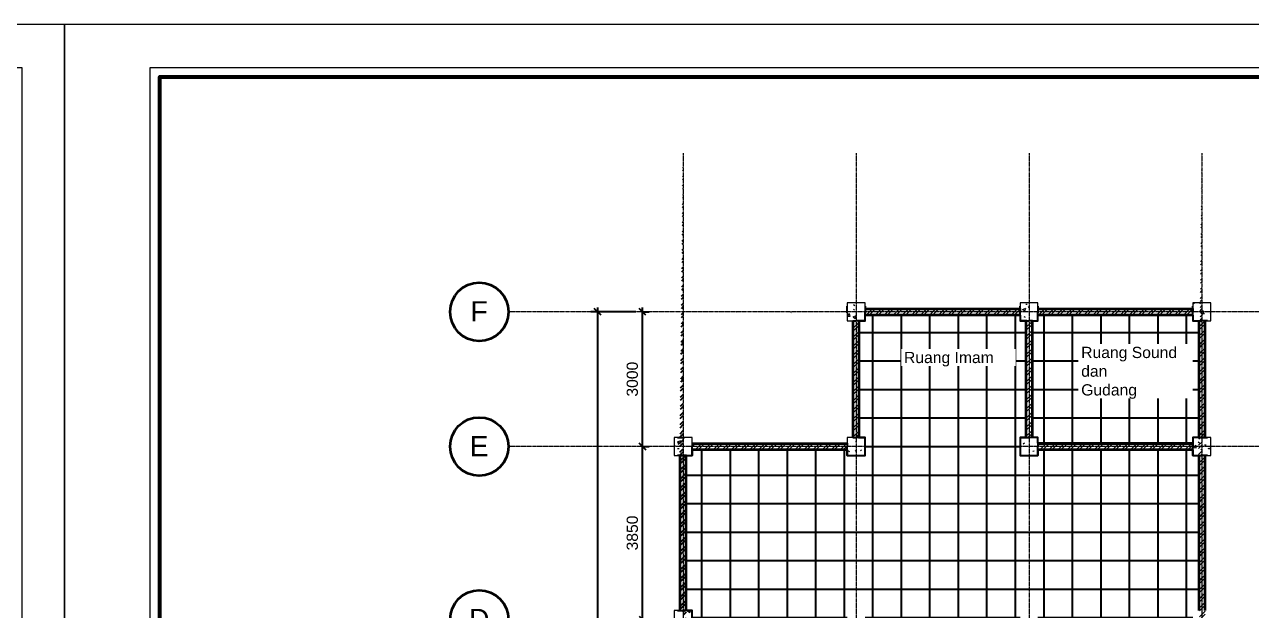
# Model space of a CAD drawing. Header units: millimetres. Extents: x 181904 to 315432, y 14752 to 46226.
# Drawn here: x 270033 to 297355, y 33179 to 46226 of the extents above; entities that cross this region are included whole.
import ezdxf

# ---------------------------------------------------------------- set-up
doc = ezdxf.new("R2010")
doc.units = ezdxf.units.MM
doc.linetypes.add('Grid Line', pattern=[21, 12, -3, 3, -3])
for name, color, linetype, lineweight in [('A-ANNO-DIMS', 211, 'Continuous', 9), ('A-STRT-Cstruktur', 4, 'Continuous', 15), ('A-WALL', 113, 'Continuous', 9), ('A-WALL-PATT', 111, 'Continuous', 25), ('G-ANNO-TEXT', 231, 'Continuous', 9), ('S-COLS', 52, 'Continuous', 9), ('S-GRID', 1, 'Continuous', 9), ('S-GRID-IDEN', 1, 'Continuous', 35)]:
    doc.layers.add(name, color=color, linetype=linetype, lineweight=lineweight)
doc.styles.add('Arial', font='arial.ttf', dxfattribs={"height": 450})
doc.styles.add('Arial_1', font='arial.ttf', dxfattribs={"height": 250})
doc.dimstyles.new('Diagonal_-_2_5mm_Arial', dxfattribs={"dimscale": 304.8, "dimtxt": 255.06485, "dimasz": 0.492126, "dimexe": 0.492126, "dimexo": 0.492126, "dimgap": 0.328084, "dimtad": 1, "dimdec": 0, "dimzin": 0, "dimdsep": 46, "dimtxsty": 'Arial_1', "dimblk1": 'OBLIQUE', "dimblk2": 'OBLIQUE', "dimsah": 1, "dimcen": 0.09, "dimdle": 0.328084, "dimazin": 0, "dimtfac": 1, "dimtdec": 4, "dimtix": 1, "dimtmove": 0, "dimatfit": 3, "dimfxl": 1, "dimtvp": 1, "dimtfill": 1, "dimtolj": 1, "dimtzin": 0, "dimarcsym": 2})
pattern_1 = [(50, (292938.5, 26551.46), (728.737, -63.756), [76.2, -838.2]), (355, (292938.5, 26551.46), (-140.97, 764.228), [60.96, -670.56]), (100.451, (292999.2, 26546.14), (587.77, 700.467), [64.76, -712.36]), (46.184, (292938.5, 26754.7), (1084.316, -168.17), [114.3, -1257.3]), (96.636, (293028.8, 26740.6), (949.61, 989.71), [97.14, -1068.54]), (351.184, (292938.5, 26754.7), (949.62, 989.7), [91.44, -1005.84]), (21, (293040.1, 26703.86), (606.458, -409.06), [76.2, -838.2]), (326, (293040.1, 26703.86), (247.21, 736.753), [60.96, -670.56]), (71.451, (293090.6, 26669.8), (853.668, 327.685), [64.76, -712.36]), (37.5, (292938.48, 26551.46), (12.3547, 338.22), [33.528, -628.904, 33.528, -647.192, -673.1]), (37.5, (292938.48, 26551.46), (12.3547, 338.22), [-1343.152, 33.528, -639.572]), (7.5, (292938.48, 26551.46), (267.279, 400.722), [33.528, -354.584, 33.528, -613.664, -256.54]), (7.5, (292938.48, 26551.46), (267.279, 400.722), [-1035.304, 33.528, -223.012]), (327.5, (292711.9, 26551.46), (542.3633, -22.9153), [33.528, -220.472, 33.528, -758.952, -1051.56]), (327.5, (292711.9, 26551.46), (542.3633, -22.9153), [-1046.48, 33.528, -1018.032]), (317.5, (292610.3, 26551.46), (592.517, 101.707), [33.528, -296.672, 33.528, -492.76, -746.76]), (317.5, (292610.3, 26551.46), (592.517, 101.707), [-856.488, 33.528, -713.232])]
pattern_2 = [(0, (292938.48, 26551.46), (812.8, 203.2), [33.528, -576.072, 33.528, -576.072, -3251.2]), (0, (292938.48, 26551.46), (812.8, 203.2), [-1219.2, 33.528, -1185.672, 33.528, -576.072, -1422.4]), (0, (292938.48, 26551.46), (812.8, 203.2), [-3048, 33.528, -372.872, 33.528, -982.472]), (120, (293243.28, 26653.06), (-582.3764, 602.3054), [33.528, -576.072, 33.528, -576.072, -3251.2]), (120, (293243.28, 26653.06), (-582.3764, 602.3054), [-1219.2, 33.528, -1185.672, 33.528, -576.072, -1422.4]), (120, (293243.28, 26653.06), (-582.3764, 602.3054), [-3048, 33.528, -372.872, 33.528, -982.472]), (240, (293344.88, 27059.46), (-230.4236, -805.5054), [33.528, -576.072, 33.528, -576.072, -3251.2]), (240, (293344.88, 27059.46), (-230.4236, -805.5054), [-1219.2, 33.528, -1185.672, 33.528, -576.072, -1422.4]), (240, (293344.88, 27059.46), (-230.4236, -805.5054), [-3048, 33.528, -372.872, 33.528, -982.472])]
pattern_3 = [(45, (220486.29, 27640.56), (-101.02788, 101.02788), []), (45, (220553.64, 27640.56), (-101.02788, 101.02788), [])]

# ---------------------------------------------------------------- blocks, each defined once
blk = doc.blocks.new('Grid - Standard-24584-LANTAI 2')
at = {"layer": 'S-GRID-IDEN'}
blk.add_circle((0, 0), 6.5, dxfattribs=at)
blk = doc.blocks.new('_Oblique')
at = {"color": 0, "linetype": 'ByBlock', "lineweight": -2}
blk.add_line((-0.5, -0.5), (0.5, 0.5), dxfattribs=at)
blk = doc.blocks.new('*D47')
at = {"layer": 'A-ANNO-DIMS', "color": 0, "lineweight": -2, "transparency": 16777216}
for p, q in [((283796, 32879), (283796, 36929)), ((283840, 36829), (283946, 36829)), ((283840, 32979), (283946, 32979))]:
    blk.add_line(p, q, dxfattribs=at)
at = {"layer": 'Defpoints', "color": 0, "transparency": 16777216}
for p in [(283690, 36829), (283796, 36829), (283690, 32979)]:
    blk.add_point(p, dxfattribs=at)
at = {"layer": 'A-ANNO-DIMS', "color": 0, "lineweight": -2, "transparency": 16777216, "xscale": 150, "yscale": 150, "zscale": 150}
for p, rotation in [((283796, 36829), 90), ((283796, 32979), 270)]:
    blk.add_blockref('_Oblique', p, dxfattribs=dict(at, rotation=rotation))
at = {"layer": 'A-ANNO-DIMS', "color": 0, "transparency": 16777216, "insert": (283568, 34904), "char_height": 250, "width": 922.94, "attachment_point": 5, "rotation": 90, "style": 'Arial_1', "bg_fill": 3, "box_fill_scale": 1.1, "bg_fill_color": 256, "bg_fill_true_color": 13158600, "bg_fill_transparency": 0}
blk.add_mtext('\\A1;3850', dxfattribs=at)
blk = doc.blocks.new('*D48')
at = {"layer": 'A-ANNO-DIMS', "color": 0, "lineweight": -2, "transparency": 16777216}
for p, q in [((283796, 36729), (283796, 39929)), ((283840, 39829), (283946, 39829)), ((283840, 36829), (283946, 36829))]:
    blk.add_line(p, q, dxfattribs=at)
at = {"layer": 'Defpoints', "color": 0, "transparency": 16777216}
for p in [(283690, 39829), (283796, 39829), (283690, 36829)]:
    blk.add_point(p, dxfattribs=at)
at = {"layer": 'A-ANNO-DIMS', "color": 0, "lineweight": -2, "transparency": 16777216, "xscale": 150, "yscale": 150, "zscale": 150}
for p, rotation in [((283796, 39829), 90), ((283796, 36829), 270)]:
    blk.add_blockref('_Oblique', p, dxfattribs=dict(at, rotation=rotation))
at = {"layer": 'A-ANNO-DIMS', "color": 0, "transparency": 16777216, "insert": (283568, 38329), "char_height": 250, "width": 922.94, "attachment_point": 5, "rotation": 90, "style": 'Arial_1', "bg_fill": 3, "box_fill_scale": 1.1, "bg_fill_color": 256, "bg_fill_true_color": 13158600, "bg_fill_transparency": 0}
blk.add_mtext('\\A1;3000', dxfattribs=at)
blk = doc.blocks.new('*D49')
at = {"layer": 'A-ANNO-DIMS', "color": 0, "lineweight": -2, "transparency": 16777216}
for p, q in [((282796, 22179), (282796, 39929)), ((283646, 39829), (282646, 39829)), ((283646, 22279), (282646, 22279))]:
    blk.add_line(p, q, dxfattribs=at)
at = {"layer": 'Defpoints', "color": 0, "transparency": 16777216}
for p in [(282796, 39829), (283796, 39829), (283796, 22279)]:
    blk.add_point(p, dxfattribs=at)
at = {"layer": 'A-ANNO-DIMS', "color": 0, "lineweight": -2, "transparency": 16777216, "xscale": 150, "yscale": 150, "zscale": 150}
for p, rotation in [((282796, 39829), 90), ((282796, 22279), 270)]:
    blk.add_blockref('_Oblique', p, dxfattribs=dict(at, rotation=rotation))
at = {"layer": 'A-ANNO-DIMS', "color": 0, "transparency": 16777216, "insert": (282569, 31054), "char_height": 250, "attachment_point": 5, "rotation": 90, "style": 'Arial_1', "bg_fill": 3, "box_fill_scale": 1.1, "bg_fill_color": 256, "bg_fill_true_color": 13158600, "bg_fill_transparency": 0}
blk.add_mtext('\\A1;17550', dxfattribs=at)
blk = doc.blocks.new('KOPSTR')
at = {"color": 8}
blk.add_lwpolyline([(997258, 628249), (997258, 586244), (1056658, 586244), (1056658, 628249)], close=True, dxfattribs=at)
at = {"lineweight": 13}
blk.add_lwpolyline([(1055385, 626976), (1055385, 587517), (999803, 587517), (999803, 626976)], close=True, dxfattribs=at)
at = {"color": 1, "lineweight": 53, "ltscale": 0.05}
blk.add_lwpolyline([(1045676, 626693), (1045676, 587800), (1000086, 587800), (1000086, 626693)], close=True, dxfattribs=at)

msp = doc.modelspace()

# ---------------------------------------------------------------- hatches: boundary and pattern name
at = {"true_color": 0x636466}
h = msp.add_hatch(dxfattribs=at)
h.set_pattern_fill('ANSI37', color=251, scale=200, angle=45)
h.paths.add_polyline_path([(292201.3, 36829.3), (292201.3, 37029.3), (292326.3, 37029.3), (292326.3, 39629.3), (292201.3, 39629.3), (292201.3, 39754.3), (288751.3, 39754.3), (288751.3, 39629.3), (288626.3, 39629.3), (288626.3, 37029.3), (288751.3, 37029.3), (288751.3, 36829.3)])
h.paths.add_polyline_path([(296176.3, 36629.3), (296051.3, 36629.3), (296051.3, 36754.3), (292601.3, 36754.3), (292601.3, 36629.3), (292401.3, 36629.3), (292401.3, 33179.3), (292601.3, 33179.3), (292601.3, 32979.3), (296051.3, 32979.3), (296051.3, 33179.3), (296176.3, 33179.3)])
h.paths.add_polyline_path([(288551.3, 33179.3), (288751.3, 33179.3), (288751.3, 32979.3), (292201.3, 32979.3), (292201.3, 33179.3), (292401.3, 33179.3), (292401.3, 36629.3), (292201.3, 36629.3), (292201.3, 36829.3), (288751.3, 36829.3), (288751.3, 36629.3), (288551.3, 36629.3)])
h.paths.add_polyline_path([(288551.3, 36629.3), (288351.3, 36629.3), (288351.3, 36754.3), (284901.3, 36754.3), (284901.3, 36629.3), (284776.3, 36629.3), (284776.3, 33179.3), (284901.3, 33179.3), (284901.3, 32979.3), (288351.3, 32979.3), (288351.3, 33179.3), (288551.3, 33179.3)])
h.paths.add_polyline_path([(284901.3, 32979.3), (284901.3, 32779.3), (284776.3, 32779.3), (284776.3, 29329.3), (284901.3, 29329.3), (284901.3, 29204.3), (288351.3, 29204.3), (288351.3, 29329.3), (288551.3, 29329.3), (288551.3, 32779.3), (288351.3, 32779.3), (288351.3, 32979.3)])
h.paths.add_polyline_path([(288551.3, 29329.3), (288751.3, 29329.3), (288751.3, 28929.3), (288626.3, 28929.3), (288626.3, 25479.3), (288751.3, 25479.3), (288751.3, 25354.3), (292201.3, 25354.3), (292201.3, 25479.3), (292401.3, 25479.3), (292401.3, 32779.3), (292201.3, 32779.3), (292201.3, 32979.3), (288751.3, 32979.3), (288751.3, 32779.3), (288551.3, 32779.3)])
h.paths.add_polyline_path([(292401.3, 25479.3), (292601.3, 25479.3), (292601.3, 25354.3), (296051.3, 25354.3), (296051.3, 25479.3), (296176.3, 25479.3), (296176.3, 28929.3), (296051.3, 28929.3), (296051.3, 29329.3), (296176.3, 29329.3), (296176.3, 32779.3), (296051.3, 32779.3), (296051.3, 32979.3), (292601.3, 32979.3), (292601.3, 32779.3), (292401.3, 32779.3)])
h.paths.add_polyline_path([(289527.8, 38551.2), (291652.1, 38551.2), (291652.1, 39066.4), (289527.8, 39066.4)], flags=24)
h.paths.add_polyline_path([(290072.3, 31490.5), (291594.6, 31490.5), (291594.6, 32005.7), (290072.3, 32005.7)], flags=24)
h.paths.add_polyline_path([(290087.5, 31887.4), (291164.6, 31887.4), (291164.6, 32402.6), (290087.5, 32402.6)], flags=24)
h = msp.add_hatch(dxfattribs=at)
h.set_pattern_fill('ANSI37', color=251, scale=200, angle=45)
h.paths.add_polyline_path([(296176.3, 39629.3), (296051.3, 39629.3), (296051.3, 39754.3), (292601.3, 39754.3), (292601.3, 39629.3), (292476.3, 39629.3), (292476.3, 37029.3), (292601.3, 37029.3), (292601.3, 36904.3), (296051.3, 36904.3), (296051.3, 37029.3), (296176.3, 37029.3)])
h.paths.add_polyline_path([(293473.5, 37830), (295734.6, 37830), (295734.6, 39178.5), (293473.5, 39178.5)], flags=24)
at = {"layer": 'A-WALL', "lineweight": 25}
h = msp.add_hatch(dxfattribs=at)
h.set_pattern_fill('ANSI32', color=256, scale=15)
h.paths.add_polyline_path([(284701.3, 33179.3), (284626.3, 33179.3), (284626.3, 36629.3), (284701.3, 43361.3), (284701.3, 36629.3), (284776.3, 36629.3), (284776.3, 33179.3), (284701.3, 19482.2)])
at = {"layer": 'A-WALL-PATT', "lineweight": 9}
h = msp.add_hatch(dxfattribs=at)
h.set_pattern_fill('ANSI32', color=256, angle=45, style=0)
h.set_pattern_definition(pattern_3)
h.paths.add_polyline_path([(296251.3, 28929.3), (296326.3, 28929.3), (296326.3, 25479.3), (296251.3, 19482.2), (296251.3, 25479.3), (296176.3, 25479.3), (296176.3, 28929.3), (296251.3, 43361.3)])
h = msp.add_hatch(dxfattribs=at)
h.set_pattern_fill('ANSI32', color=256, angle=45, style=0)
h.set_pattern_definition(pattern_3)
h.paths.add_polyline_path([(296251.3, 33179.3), (296176.3, 33179.3), (296176.3, 36629.3), (296251.3, 43361.3), (296251.3, 36629.3), (296326.3, 36629.3), (296326.3, 33179.3), (296251.3, 19482.2)])
h = msp.add_hatch(dxfattribs=at)
h.set_pattern_fill('FP_1', color=256, style=0, pattern_type=2)
h.set_pattern_definition(pattern_2)
h.paths.add_polyline_path([(288351.3, 39804.3), (288351.3, 39819.3), (284901.3, 39819.3), (284901.3, 39804.3)])
h = msp.add_hatch(dxfattribs=at)
h.set_pattern_fill('ANSI32', color=256, angle=45, style=0)
h.set_pattern_definition(pattern_3)
h.paths.add_polyline_path([(288611.3, 39629.3), (288551.3, 39629.3), (288551.3, 37029.3), (288611.3, 37029.3)])
h.paths.add_polyline_path([(288551.3, 39629.3), (288491.3, 39629.3), (288491.3, 37029.3), (288551.3, 37029.3)])
h = msp.add_hatch(dxfattribs=at)
h.set_pattern_fill('ANSI32', color=256, angle=45, style=0)
h.set_pattern_definition(pattern_3)
h.paths.add_polyline_path([(292201.3, 39829.3), (288751.3, 39829.3), (288751.3, 39769.3), (292201.3, 39769.3)])
h.paths.add_polyline_path([(292201.3, 39889.3), (288751.3, 39889.3), (288751.3, 39829.3), (292201.3, 39829.3)])
h = msp.add_hatch(dxfattribs=at)
h.set_pattern_fill('ANSI32', color=256, angle=45, style=0)
h.set_pattern_definition(pattern_3)
h.paths.add_polyline_path([(292461.3, 39629.3), (292401.3, 39629.3), (292401.3, 37029.3), (292461.3, 37029.3)])
h.paths.add_polyline_path([(292401.3, 39629.3), (292341.3, 39629.3), (292341.3, 37029.3), (292401.3, 37029.3)])
h = msp.add_hatch(dxfattribs=at)
h.set_pattern_fill('ANSI32', color=256, angle=45, style=0)
h.set_pattern_definition(pattern_3)
h.paths.add_polyline_path([(296051.3, 39829.3), (292601.3, 39829.3), (292601.3, 39769.3), (296051.3, 39769.3)])
h.paths.add_polyline_path([(296051.3, 39889.3), (292601.3, 39889.3), (292601.3, 39829.3), (296051.3, 39829.3)])
h = msp.add_hatch(dxfattribs=at)
h.set_pattern_fill('ANSI32', color=256, angle=45, style=0)
h.set_pattern_definition(pattern_3)
h.paths.add_polyline_path([(296251.3, 39629.3), (296191.3, 39629.3), (296191.3, 37029.3), (296251.3, 37029.3)])
h = msp.add_hatch(dxfattribs=at)
h.set_pattern_fill('ANSI32', color=256, angle=45, style=0)
h.set_pattern_definition(pattern_3)
h.paths.add_polyline_path([(296311.3, 39629.3), (296251.3, 39629.3), (296251.3, 37029.3), (296311.3, 37029.3)])
h = msp.add_hatch(dxfattribs=at)
h.set_pattern_fill('ANSI32', color=256, angle=45, style=0)
h.set_pattern_definition(pattern_3)
h.paths.add_polyline_path([(288351.3, 36889.3), (284901.3, 36889.3), (284901.3, 36829.3), (288351.3, 36829.3)])
h.paths.add_polyline_path([(288351.3, 36829.3), (284901.3, 36829.3), (284901.3, 36769.3), (288351.3, 36769.3)])
h = msp.add_hatch(dxfattribs=at)
h.set_pattern_fill('ANSI32', color=256, angle=45, style=0)
h.set_pattern_definition(pattern_3)
h.paths.add_polyline_path([(296051.3, 36829.3), (292601.3, 36829.3), (292601.3, 36769.3), (296051.3, 36769.3)])
h.paths.add_polyline_path([(296051.3, 36889.3), (292601.3, 36889.3), (292601.3, 36829.3), (296051.3, 36829.3)])
h = msp.add_hatch(dxfattribs=at)
h.set_pattern_fill('FP_1', color=256, style=0, pattern_type=2)
h.set_pattern_definition(pattern_2)
h.paths.add_polyline_path([(284726.3, 33179.3), (284726.3, 36629.3), (284711.3, 36629.3), (284711.3, 33179.3)])
at = {"layer": 'S-COLS'}
h = msp.add_hatch(dxfattribs=at)
h.set_pattern_fill('FP_2', color=256, style=0, pattern_type=2)
h.set_pattern_definition(pattern_1)
h.paths.add_polyline_path([(288751.3, 39629.3), (288751.3, 40029.3), (288351.3, 40029.3), (288351.3, 39629.3)])
h = msp.add_hatch(dxfattribs=at)
h.set_pattern_fill('FP_2', color=256, style=0, pattern_type=2)
h.set_pattern_definition(pattern_1)
h.paths.add_polyline_path([(292601.3, 39629.3), (292601.3, 40029.3), (292201.3, 40029.3), (292201.3, 39629.3)])
h = msp.add_hatch(dxfattribs=at)
h.set_pattern_fill('FP_2', color=256, style=0, pattern_type=2)
h.set_pattern_definition(pattern_1)
h.paths.add_polyline_path([(296451.3, 39629.3), (296451.3, 40029.3), (296051.3, 40029.3), (296051.3, 39629.3)])
h = msp.add_hatch(dxfattribs=at)
h.set_pattern_fill('FP_2', color=256, style=0, pattern_type=2)
h.set_pattern_definition(pattern_1)
h.paths.add_polyline_path([(284901.3, 36629.3), (284901.3, 37029.3), (284501.3, 37029.3), (284501.3, 36629.3)])
h = msp.add_hatch(dxfattribs=at)
h.set_pattern_fill('FP_2', color=256, style=0, pattern_type=2)
h.set_pattern_definition(pattern_1)
h.paths.add_polyline_path([(288751.3, 36629.3), (288751.3, 37029.3), (288351.3, 37029.3), (288351.3, 36629.3)])
h = msp.add_hatch(dxfattribs=at)
h.set_pattern_fill('FP_2', color=256, style=0, pattern_type=2)
h.set_pattern_definition(pattern_1)
h.paths.add_polyline_path([(292601.3, 36629.3), (292601.3, 37029.3), (292201.3, 37029.3), (292201.3, 36629.3)])
h = msp.add_hatch(dxfattribs=at)
h.set_pattern_fill('FP_2', color=256, style=0, pattern_type=2)
h.set_pattern_definition(pattern_1)
h.paths.add_polyline_path([(296451.3, 36629.3), (296451.3, 37029.3), (296051.3, 37029.3), (296051.3, 36629.3)])
h = msp.add_hatch(dxfattribs=at)
h.set_pattern_fill('FP_2', color=256, style=0, pattern_type=2)
h.set_pattern_definition(pattern_1)
h.paths.add_polyline_path([(284901.3, 32779.3), (284901.3, 33179.3), (284501.3, 33179.3), (284501.3, 32779.3)])

# ---------------------------------------------------------------- linework, layer by layer
msp.add_lwpolyline([(284901.3, 32779.3), (284901.3, 33179.3), (284776.3, 33179.3), (284776.3, 36629.3), (284901.3, 36629.3), (284901.3, 36754.3), (288351.3, 36754.3), (288351.3, 36629.3), (288751.3, 36629.3), (288751.3, 37029.3), (288626.3, 37029.3), (288626.3, 39629.3), (288751.3, 39629.3), (288751.3, 39754.3)])
at = {"layer": 'A-WALL', "lineweight": 25}
for p, q in [((288351.3, 39804.3), (288351.3, 39954.3)), ((288751.3, 39954.3), (288751.3, 39804.3)), ((288751.3, 39904.3), (288751.3, 39829.3)), ((288751.3, 39904.3), (292201.3, 39904.3)), ((292201.3, 39804.3), (292201.3, 39954.3)), ((292201.3, 39904.3), (292201.3, 39829.3)), ((292601.3, 39954.3), (292601.3, 39804.3)), ((292601.3, 39904.3), (292601.3, 39829.3)), ((292601.3, 39904.3), (296051.3, 39904.3)), ((296051.3, 39804.3), (296051.3, 39954.3)), ((296051.3, 39904.3), (296051.3, 39829.3)), ((288476.3, 37029.3), (288476.3, 39629.3)), ((288476.3, 39629.3), (288551.3, 39629.3)), ((288491.3, 37029.3), (288491.3, 39629.3)), ((288626.3, 39629.3), (288551.3, 39629.3)), ((288751.3, 39629.3), (288601.3, 39629.3)), ((288611.3, 37029.3), (288611.3, 39629.3)), ((288626.3, 37029.3), (288626.3, 39629.3)), ((288751.3, 39889.3), (292201.3, 39889.3)), ((288751.3, 39754.3), (288751.3, 39829.3)), ((288751.3, 39769.3), (292201.3, 39769.3)), ((288751.3, 39754.3), (292201.3, 39754.3)), ((292201.3, 39754.3), (292201.3, 39829.3)), ((292351.3, 39629.3), (292201.3, 39629.3)), ((292326.3, 39629.3), (292401.3, 39629.3)), ((292326.3, 39629.3), (292326.3, 37029.3)), ((292341.3, 39629.3), (292341.3, 37029.3)), ((292476.3, 39629.3), (292401.3, 39629.3)), ((292461.3, 39629.3), (292461.3, 37029.3)), ((292476.3, 39629.3), (292476.3, 37029.3)), ((292601.3, 39889.3), (296051.3, 39889.3)), ((292601.3, 39754.3), (292601.3, 39829.3)), ((292601.3, 39769.3), (296051.3, 39769.3)), ((292601.3, 39754.3), (296051.3, 39754.3)), ((296051.3, 39754.3), (296051.3, 39829.3)), ((296176.3, 39629.3), (296251.3, 39629.3)), ((296176.3, 39629.3), (296176.3, 37029.3)), ((296191.3, 39629.3), (296191.3, 37029.3)), ((296376.3, 39629.3), (296226.3, 39629.3)), ((296326.3, 39629.3), (296251.3, 39629.3)), ((296311.3, 39629.3), (296311.3, 37029.3)), ((296326.3, 39629.3), (296326.3, 37029.3)), ((284576.3, 37029.3), (284726.3, 37029.3)), ((284901.3, 36904.3), (284901.3, 36829.3)), ((284901.3, 36904.3), (288351.3, 36904.3)), ((284901.3, 36889.3), (288351.3, 36889.3)), ((288351.3, 36904.3), (288351.3, 36829.3)), ((288476.3, 37029.3), (288551.3, 37029.3)), ((288626.3, 37029.3), (288551.3, 37029.3)), ((288601.3, 37029.3), (288751.3, 37029.3)), ((292201.3, 37029.3), (292351.3, 37029.3)), ((292326.3, 37029.3), (292401.3, 37029.3)), ((292476.3, 37029.3), (292401.3, 37029.3)), ((292601.3, 36904.3), (292601.3, 36829.3)), ((292601.3, 36904.3), (296051.3, 36904.3)), ((292601.3, 36889.3), (296051.3, 36889.3)), ((296051.3, 36904.3), (296051.3, 36829.3)), ((296176.3, 37029.3), (296251.3, 37029.3)), ((296226.3, 37029.3), (296376.3, 37029.3)), ((296326.3, 37029.3), (296251.3, 37029.3)), ((284726.3, 36629.3), (284576.3, 36629.3)), ((284626.3, 33179.3), (284626.3, 36629.3)), ((284626.3, 36629.3), (284701.3, 36629.3)), ((284641.3, 33179.3), (284641.3, 36629.3)), ((284776.3, 36629.3), (284701.3, 36629.3)), ((284761.3, 33179.3), (284761.3, 36629.3)), ((284776.3, 33179.3), (284776.3, 36629.3)), ((284901.3, 36754.3), (284901.3, 36829.3)), ((284901.3, 36779.3), (284901.3, 36629.3)), ((284901.3, 36769.3), (288351.3, 36769.3)), ((284901.3, 36754.3), (288351.3, 36754.3)), ((288351.3, 36754.3), (288351.3, 36829.3)), ((288351.3, 36629.3), (288351.3, 36779.3)), ((292601.3, 36754.3), (292601.3, 36829.3)), ((292601.3, 36779.3), (292601.3, 36629.3)), ((292601.3, 36769.3), (296051.3, 36769.3)), ((292601.3, 36754.3), (296051.3, 36754.3)), ((296051.3, 36754.3), (296051.3, 36829.3)), ((296051.3, 36629.3), (296051.3, 36779.3)), ((296176.3, 36629.3), (296251.3, 36629.3)), ((296176.3, 36629.3), (296176.3, 33179.3)), ((296191.3, 36629.3), (296191.3, 33179.3)), ((296376.3, 36629.3), (296226.3, 36629.3)), ((296326.3, 36629.3), (296251.3, 36629.3)), ((296311.3, 36629.3), (296311.3, 33179.3)), ((296326.3, 36629.3), (296326.3, 33179.3)), ((284576.3, 33179.3), (284726.3, 33179.3)), ((284626.3, 33179.3), (284701.3, 33179.3)), ((284776.3, 33179.3), (284701.3, 33179.3))]:
    msp.add_line(p, q, dxfattribs=at)
at = {"layer": 'S-COLS'}
for p, q in [((288751.3, 40029.3), (288351.3, 40029.3)), ((288351.3, 40029.3), (288351.3, 39629.3)), ((288751.3, 39629.3), (288751.3, 40029.3)), ((292601.3, 40029.3), (292201.3, 40029.3)), ((292201.3, 40029.3), (292201.3, 39629.3)), ((292601.3, 39629.3), (292601.3, 40029.3)), ((296451.3, 40029.3), (296051.3, 40029.3)), ((296051.3, 40029.3), (296051.3, 39629.3)), ((296451.3, 39629.3), (296451.3, 40029.3)), ((288351.3, 39629.3), (288751.3, 39629.3)), ((292201.3, 39629.3), (292601.3, 39629.3)), ((296051.3, 39629.3), (296451.3, 39629.3)), ((284901.3, 37029.3), (284501.3, 37029.3)), ((284501.3, 37029.3), (284501.3, 36629.3)), ((284901.3, 36629.3), (284901.3, 37029.3)), ((288751.3, 37029.3), (288351.3, 37029.3)), ((288351.3, 37029.3), (288351.3, 36629.3)), ((288751.3, 36629.3), (288751.3, 37029.3)), ((292601.3, 37029.3), (292201.3, 37029.3)), ((292201.3, 37029.3), (292201.3, 36629.3)), ((292601.3, 36629.3), (292601.3, 37029.3)), ((296451.3, 37029.3), (296051.3, 37029.3)), ((296051.3, 37029.3), (296051.3, 36629.3)), ((296451.3, 36629.3), (296451.3, 37029.3)), ((284501.3, 36629.3), (284901.3, 36629.3)), ((288351.3, 36629.3), (288751.3, 36629.3)), ((292201.3, 36629.3), (292601.3, 36629.3)), ((296051.3, 36629.3), (296451.3, 36629.3)), ((284901.3, 33179.3), (284501.3, 33179.3)), ((284501.3, 33179.3), (284501.3, 32779.3)), ((284901.3, 32779.3), (284901.3, 33179.3))]:
    msp.add_line(p, q, dxfattribs=at)
at = {"layer": 'S-GRID', "linetype": 'Grid Line'}
for p, q in [((284701.3, 43361.3), (284701.3, 19482.2)), ((288551.3, 43361.3), (288551.3, 19482.2)), ((292401.3, 43361.3), (292401.3, 19482.2)), ((296251.3, 43361.3), (296251.3, 19482.2)), ((300316, 39829.3), (280809.1, 39829.3)), ((300316, 36829.3), (280809.1, 36829.3))]:
    msp.add_line(p, q, dxfattribs=at)

# ---------------------------------------------------------------- block references
at = {"layer": 'A-STRT-Cstruktur', "xscale": 0.749313087254457, "yscale": 0.749313087254457, "zscale": 0.749313087254457}
msp.add_blockref('KOPSTR', (-520844.6, -424528.8, -87794.3), dxfattribs=at)
at = {"layer": 'S-GRID-IDEN', "xscale": 99.99999999999993, "yscale": 99.99999999999993, "zscale": 99.99999999999993, "rotation": 89.99999999999982}
for p in [(280159.1, 39829.3), (280159.1, 36829.3), (280159.1, 32979.3)]:
    msp.add_blockref('Grid - Standard-24584-LANTAI 2', p, dxfattribs=at)

# ---------------------------------------------------------------- next in the draw order: texts
at = {"layer": 'G-ANNO-TEXT', "color": 7, "char_height": 250, "width": 2421.096, "attachment_point": 1, "style": 'Arial_1', "bg_fill": 3, "box_fill_scale": 1.25, "bg_fill_color": 256, "bg_fill_true_color": 13158600, "bg_fill_transparency": 0}
for s, insert in [('Ruang Sound^Jdan^JGudang', (293563.5, 39049.9)), ('Ruang Imam', (289617.8, 38937.7))]:
    msp.add_mtext(s, dxfattribs=dict(at, insert=insert))
at = {"layer": 'S-GRID-IDEN', "lineweight": 9, "char_height": 450, "attachment_point": 1, "style": 'Arial', "bg_fill": 3, "box_fill_scale": 1.25, "bg_fill_color": 256, "bg_fill_true_color": 13158600, "bg_fill_transparency": 0}
for s, insert, width in [('F', (279963.2, 40064.4), 472.996), ('E', (279946.7, 37064.4), 513.08), ('D', (279930.2, 33214.4), 553.164)]:
    msp.add_mtext(s, dxfattribs=dict(at, insert=insert, width=width))

# ---------------------------------------------------------------- next in the draw order: dimensions: what is measured, and where the dimension line sits
at = {"layer": 'A-ANNO-DIMS'}
dim = msp.add_linear_dim(base=(283796.2, 36829.3), p1=(283690.1, 32979.3), p2=(283690.1, 36829.3), angle=90, dimstyle='Diagonal_-_2_5mm_Arial', override={"dimpost": '<>', "dimfxl": 3850}, dxfattribs=at)
dim.commit()
dim.dimension.update_dxf_attribs({"geometry": '*D47', "text_midpoint": (283568.5, 34904.3)})

# ---------------------------------------------------------------- next in the draw order: linework, layer by layer
for points in [[(288751.3, 39754.3), (292201.3, 39754.3), (292201.3, 39629.3), (292326.3, 39629.3), (292326.3, 37029.3), (292201.3, 37029.3), (292201.3, 36629.3), (292601.3, 36629.3), (292601.3, 36754.3), (296051.3, 36754.3), (296051.3, 36629.3), (296176.3, 36629.3), (296176.3, 33179.3)], [(292601.3, 39754.3), (296051.3, 39754.3), (296051.3, 39629.3), (296176.3, 39629.3), (296176.3, 37029.3), (296051.3, 37029.3), (296051.3, 36904.3), (292601.3, 36904.3), (292601.3, 37029.3), (292476.3, 37029.3), (292476.3, 39629.3), (292601.3, 39629.3), (292601.3, 39754.3)]]:
    msp.add_lwpolyline(points)

# ---------------------------------------------------------------- next in the draw order: dimensions: what is measured, and where the dimension line sits
dim = msp.add_linear_dim(base=(283796.2, 39829.3), p1=(283690.1, 36829.3), p2=(283690.1, 39829.3), angle=90, dimstyle='Diagonal_-_2_5mm_Arial', override={"dimpost": '<>', "dimfxl": 3000}, dxfattribs=at)
dim.commit()
dim.dimension.update_dxf_attribs({"geometry": '*D48', "text_midpoint": (283568.5, 38329.3)})

# ---------------------------------------------------------------- next in the draw order: dimensions: what is measured, and where the dimension line sits
dim = msp.add_aligned_dim(p1=(283796.2, 22279.3), p2=(283796.2, 39829.3), distance=1000, dimstyle='Diagonal_-_2_5mm_Arial', override={"dimpost": '<>', "dimfxl": 3000}, dxfattribs=at)
dim.commit()
dim.dimension.update_dxf_attribs({"geometry": '*D49', "text_midpoint": (282568.6, 31054.3)})

# ---------------------------------------------------------------- next in the draw order: block references
at = {"layer": 'A-STRT-Cstruktur', "xscale": 0.749313087254457, "yscale": 0.749313087254457, "zscale": 0.749313087254457}
msp.add_blockref('KOPSTR', (-476335.4, -424528.8, -87794.3), dxfattribs=at)

doc.saveas('drawing.dxf')
